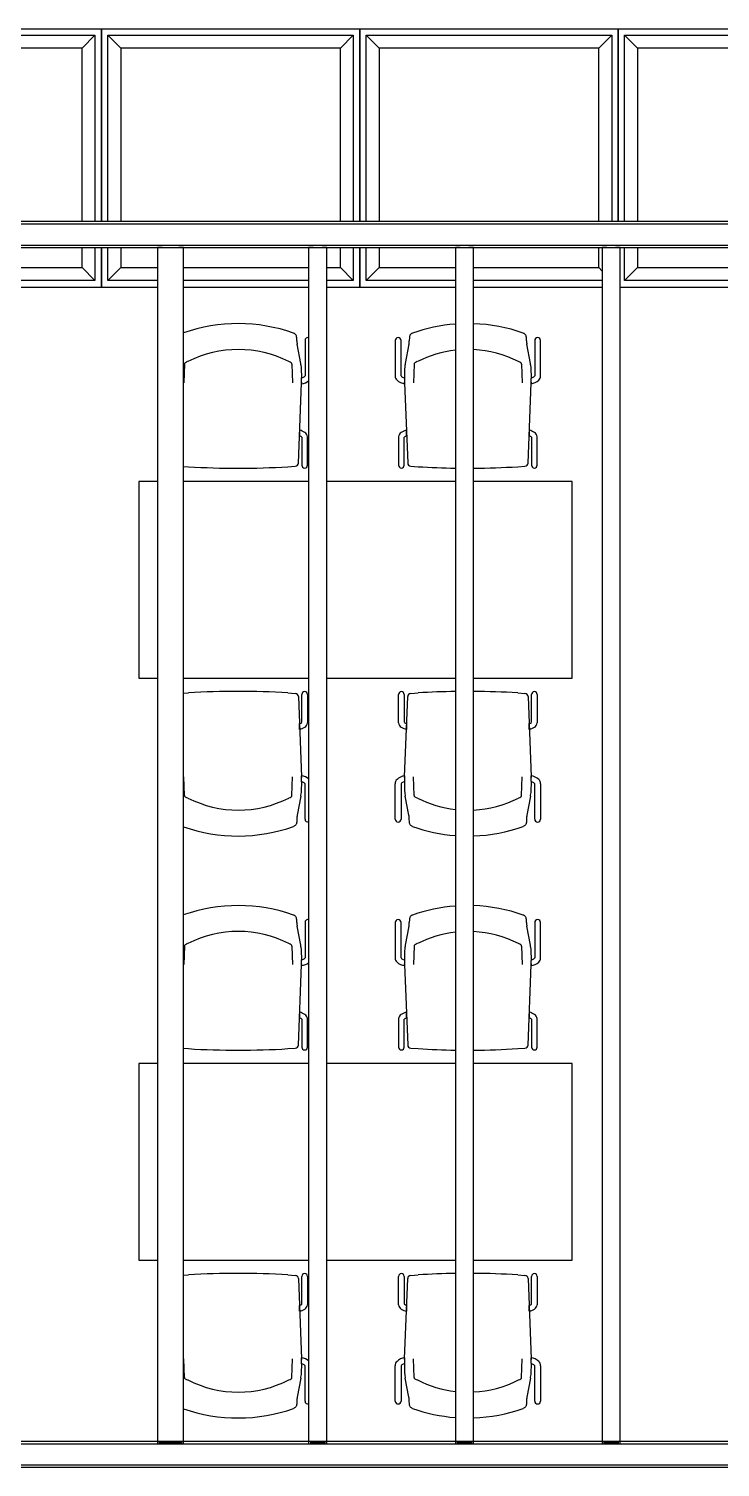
# Model space of a CAD drawing. Header units: inches. Extents: x -3 to 209, y -384 to 20.
# Drawn here: x 143.21 to 145.89, y -259.61 to -254.04 of the extents above; entities that cross this region are included whole.
import ezdxf

# ---------------------------------------------------------------- set-up
doc = ezdxf.new("R2010")
doc.units = ezdxf.units.IN
doc.header["$MEASUREMENT"] = 0
for name, color, linetype, lineweight in [('A-DETL', 253, 'Continuous', 9), ('I-FURN', 253, 'Continuous', 9), ('I-FURN-PNLS', 253, 'Continuous', 9), ('L-SITE', 253, 'Continuous', 9), ('S-BEAM', 253, 'Continuous', 13)]:
    doc.layers.add(name, color=color, linetype=linetype, lineweight=lineweight)
doc.layers.add('NFF-FURN', color=253, linetype='Continuous')

# ---------------------------------------------------------------- blocks, each defined once
blk = doc.blocks.new('20170303 - Modelo Est RT 16 Arpro CENTRAL_rvt-1-Borde De Placa SobreCubierta')
at = {"layer": 'S-BEAM', "linetype": 'ByBlock', "lineweight": -2}
for p, q in [((-12.4461, 16.6486), (-31.6409, 16.6486)), ((-31.6409, 16.6397), (-12.451, 16.6397)), ((-31.6409, 16.5575), (-12.451, 16.5575)), ((-31.6409, 16.5486), (-12.451, 16.5486)), ((-17.5837, 16.5479), (-17.5837, 11.9195)), ((-17.5659, 16.5488), (-17.5015, 16.5488)), ((-17.4837, 11.9195), (-17.4837, 16.5479)), ((-16.9989, 16.5479), (-16.9989, 11.9195)), ((-16.9811, 16.5488), (-16.9467, 16.5488)), ((-16.9289, 11.9195), (-16.9289, 16.5479)), ((-16.4309, 16.5479), (-16.4309, 11.9195)), ((-16.4131, 16.5488), (-16.3787, 16.5488)), ((-16.3609, 11.9195), (-16.3609, 16.5479)), ((-15.8629, 16.5479), (-15.8629, 11.9195)), ((-15.8451, 16.5488), (-15.8107, 16.5488)), ((-15.7929, 11.9195), (-15.7929, 16.5479)), ((-12.2478, 11.926), (-31.6445, 11.926)), ((-17.5015, 11.9203), (-17.5659, 11.9203)), ((-16.9467, 11.9203), (-16.9811, 11.9203)), ((-16.3787, 11.9203), (-16.4131, 11.9203)), ((-15.8107, 11.9203), (-15.8451, 11.9203)), ((-31.6445, 11.9171), (-12.2478, 11.9171)), ((-31.6445, 11.8349), (-12.4511, 11.8349)), ((-31.6445, 11.826), (-12.4511, 11.826))]:
    blk.add_line(p, q, dxfattribs=at)
for centre, start_param, end_param in [((-17.5659, 16.5479), 1.570796, 3.141593), ((-17.5015, 16.5479), 0, 1.570796), ((-16.9811, 16.5479), 1.570796, 3.141593), ((-16.9467, 16.5479), 0, 1.570796), ((-16.4131, 16.5479), 1.570796, 3.141593), ((-16.3787, 16.5479), 0, 1.570796), ((-15.8451, 16.5479), 1.570796, 3.141593), ((-15.8107, 16.5479), 0, 1.570796), ((-17.5659, 11.9195), 1.570796, 2.356194), ((-17.5015, 11.9195), 0.785398, 1.570796), ((-16.9811, 11.9195), 1.570796, 2.356194), ((-16.9467, 11.9195), 0.785398, 1.570796), ((-16.4131, 11.9195), 1.570796, 2.356194), ((-16.3787, 11.9195), 0.785398, 1.570796), ((-15.8451, 11.9195), 1.570796, 2.356194), ((-15.8107, 11.9195), 0.785398, 1.570796)]:
    blk.add_ellipse(centre, major_axis=(0.0178, 0), ratio=0.049795, start_param=start_param, end_param=end_param, dxfattribs=at)
blk = doc.blocks.new('Haworth_Planes-Collaborative_Table-Rectangular - 30_ x 66_-V18-Borde De Placa SobreCubierta')
at = {"layer": 'I-FURN-PNLS', "linetype": 'ByBlock', "lineweight": -2}
for p, q in [((-0.7659, 0.381), (-0.8382, 0.381)), ((-0.8382, 0.381), (-0.8382, -0.381)), ((-0.181, 0.381), (-0.6661, 0.381)), ((0.387, 0.381), (-0.1112, 0.381)), ((0.8382, 0.381), (0.4568, 0.381)), ((0.8382, -0.381), (0.8382, 0.381)), ((-0.8382, -0.381), (-0.7659, -0.381)), ((-0.666, -0.381), (-0.181, -0.381)), ((-0.1111, -0.381), (0.387, -0.381)), ((0.4569, -0.381), (0.8382, -0.381))]:
    blk.add_line(p, q, dxfattribs=at)
blk = doc.blocks.new('Haworth_Chair_Very-Perforated Side and Seminar - Arms-V19-Borde De Placa SobreCubierta')
at = {"layer": 'I-FURN', "linetype": 'ByBlock', "lineweight": -2}
for p, q in [((-0.2121, 0.2478), (-0.1928, 0.2491)), ((0.1928, 0.2491), (0.2211, 0.2472)), ((0.2329, 0.2351), (0.2452, -0.0762)), ((0.2464, 0.1353), (0.2464, 0.2432)), ((0.2684, 0.2432), (0.2684, 0.1329)), ((0.2379, 0.1081), (0.237, 0.1307)), ((-0.2082, -0.1476), (-0.2107, -0.0762)), ((0.2082, -0.1476), (0.2107, -0.0762)), ((0.2452, -0.0762), (0.2451, -0.0723)), ((0.2453, -0.0787), (0.2452, -0.0762)), ((0.2452, -0.0762), (0.2453, -0.0787)), ((0.2587, -0.2394), (0.2587, -0.1025)), ((0.2422, -0.1511), (0.2284, -0.2247)), ((0.2268, -0.2388), (0.2265, -0.2515))]:
    blk.add_line(p, q, dxfattribs=at)
for centre, radius, start, end in [((0, -2.8583), 3.1134, 86.4497, 93.5503), ((0.2202, 0.2346), 0.0127, 2.266, 85.9271), ((0.2574, 0.2432), 0.011, 0, 180), ((0.2293, 0.1585), 0.0289, 285.5905, 306.4095), ((0.2256, 0.1648), 0.058, 282.3066, 303.6934), ((0.2441, 0.137), 0.0247, 303.6934, 350.3066), ((0.2407, -0.1203), 0.0482, 47.9932, 84.7936), ((-0.378, -0.1033), 0.6238, 0.7316, 2.266), ((-0.378, -0.1033), 0.6238, 358.604, 2.266), ((0.2405, -0.1236), 0.0287, 59.8526, 79.4599), ((0.2497, -0.1077), 0.0104, 30.1474, 59.8526), ((-0.2011, -0.1472), 0.0071, 183.4353, 236.5647), ((-0.1799, -0.115), 0.0456, 236.5647, 249.3688), ((0.0006, 0.225), 0.4297, 242.9668, 297.0332), ((0.1799, -0.115), 0.0456, 290.6312, 303.4353), ((0.2011, -0.1472), 0.0071, 303.4353, 356.5647), ((0.0425, -0.1136), 0.2032, 349.3577, 351.9368), ((0.1104, -0.1192), 0.1352, 350.258, 0.2828), ((0, 0.3398), 0.6447, 250.7926, 289.4306), ((0.3182, -0.2416), 0.0914, 169.3577, 178.2769), ((0.27, -0.2394), 0.0113, 180, 284.6232)]:
    blk.add_arc(centre, radius, start, end, dxfattribs=at)
for points in [[(0.2259, -0.2554), (0.2255, -0.2569), (0.2245, -0.2596), (0.2219, -0.2632), (0.2185, -0.2662), (0.2159, -0.2676), (0.2145, -0.2681)], [(0.2265, -0.2515), (0.2264, -0.2521), (0.2263, -0.2534), (0.2261, -0.2548), (0.2259, -0.2554)]]:
    blk.add_open_spline(points, degree=3, dxfattribs=at)
blk = doc.blocks.new('Haworth_Chair_Very-Perforated Side and Seminar - Arms-V20-Borde De Placa SobreCubierta')
at = {"layer": 'I-FURN', "linetype": 'ByBlock', "lineweight": -2}
for p, q in [((-0.2684, 0.1329), (-0.2684, 0.2432)), ((-0.2464, 0.2432), (-0.2464, 0.1353)), ((-0.2452, -0.0762), (-0.2329, 0.2351)), ((-0.2211, 0.2472), (-0.1928, 0.2491)), ((0.1928, 0.2491), (0.2211, 0.2472)), ((0.2329, 0.2351), (0.2452, -0.0762)), ((0.2464, 0.1353), (0.2464, 0.2432)), ((0.2684, 0.2432), (0.2684, 0.1329)), ((-0.237, 0.1307), (-0.2379, 0.1081)), ((0.2379, 0.1081), (0.237, 0.1307)), ((-0.2813, -0.2394), (-0.2813, -0.1024)), ((-0.2587, -0.1025), (-0.2587, -0.2394)), ((-0.2452, -0.0762), (-0.2453, -0.0787)), ((-0.2453, -0.0787), (-0.2452, -0.0762)), ((-0.2451, -0.0723), (-0.2452, -0.0762)), ((-0.2082, -0.1476), (-0.2107, -0.0762)), ((0.2082, -0.1476), (0.2107, -0.0762)), ((0.2452, -0.0762), (0.2451, -0.0723)), ((0.2453, -0.0787), (0.2452, -0.0762)), ((0.2452, -0.0762), (0.2453, -0.0787)), ((0.2587, -0.2394), (0.2587, -0.1025)), ((0.2813, -0.1024), (0.2813, -0.2394)), ((-0.2284, -0.2247), (-0.2422, -0.1511)), ((0.2422, -0.1511), (0.2284, -0.2247)), ((-0.2265, -0.2515), (-0.2268, -0.2388)), ((0.2268, -0.2388), (0.2265, -0.2515))]:
    blk.add_line(p, q, dxfattribs=at)
for centre, radius, start, end in [((-0.2574, 0.2432), 0.011, 0, 180), ((-0.2202, 0.2346), 0.0127, 94.0729, 177.734), ((0, -2.8583), 3.1134, 90.8869, 93.5503), ((0, -2.8583), 3.1134, 86.4497, 89.5994), ((0.2202, 0.2346), 0.0127, 2.266, 85.9271), ((0.2574, 0.2432), 0.011, 0, 180), ((-0.2441, 0.137), 0.0247, 189.6934, 236.3066), ((-0.2256, 0.1648), 0.058, 236.3066, 257.6934), ((-0.2293, 0.1585), 0.0289, 233.5905, 254.4095), ((0.2293, 0.1585), 0.0289, 285.5905, 306.4095), ((0.2256, 0.1648), 0.058, 282.3066, 303.6934), ((0.2441, 0.137), 0.0247, 303.6934, 350.3066), ((-0.258, -0.1024), 0.0233, 134, 180), ((-0.2407, -0.1203), 0.0482, 95.2064, 134), ((-0.2497, -0.1077), 0.0104, 120.1474, 149.8526), ((-0.2405, -0.1236), 0.0287, 100.5401, 120.1474), ((0.378, -0.1033), 0.6238, 177.734, 179.2684), ((0.378, -0.1033), 0.6238, 177.734, 181.396), ((0.2407, -0.1203), 0.0482, 46, 84.7936), ((-0.378, -0.1033), 0.6238, 0.7316, 2.266), ((-0.378, -0.1033), 0.6238, 358.604, 2.266), ((0.2405, -0.1236), 0.0287, 59.8526, 79.4599), ((0.2497, -0.1077), 0.0104, 30.1474, 59.8526), ((0.258, -0.1024), 0.0233, 0, 46), ((-0.1104, -0.1192), 0.1352, 179.7172, 189.742), ((-0.0425, -0.1136), 0.2032, 188.0632, 190.6423), ((-0.2011, -0.1472), 0.0071, 183.4353, 236.5647), ((-0.1799, -0.115), 0.0456, 236.5647, 249.3688), ((0.0006, 0.225), 0.4297, 242.9668, 263.4614), ((0.0006, 0.225), 0.4297, 272.8265, 297.0332), ((0.1799, -0.115), 0.0456, 290.6312, 303.4353), ((0.2011, -0.1472), 0.0071, 303.4353, 356.5647), ((0.0425, -0.1136), 0.2032, 349.3577, 351.9368), ((0.1104, -0.1192), 0.1352, 350.258, 0.2828), ((-0.27, -0.2394), 0.0113, 180, 0), ((-0.3182, -0.2416), 0.0914, 1.7231, 10.6423), ((0, 0.3398), 0.6447, 250.5694, 265.7126), ((0, 0.3398), 0.6447, 271.9412, 289.4306), ((0.3182, -0.2416), 0.0914, 169.3577, 178.2769), ((0.27, -0.2394), 0.0113, 180, 0)]:
    blk.add_arc(centre, radius, start, end, dxfattribs=at)
for points in [[(-0.2259, -0.2554), (-0.2261, -0.2548), (-0.2263, -0.2534), (-0.2264, -0.2521), (-0.2265, -0.2515)], [(-0.2145, -0.2681), (-0.2159, -0.2676), (-0.2185, -0.2662), (-0.2219, -0.2632), (-0.2245, -0.2596), (-0.2255, -0.2569), (-0.2259, -0.2554)], [(0.2259, -0.2554), (0.2255, -0.2569), (0.2245, -0.2596), (0.2219, -0.2632), (0.2185, -0.2662), (0.2159, -0.2676), (0.2145, -0.2681)], [(0.2265, -0.2515), (0.2264, -0.2521), (0.2263, -0.2534), (0.2261, -0.2548), (0.2259, -0.2554)]]:
    blk.add_open_spline(points, degree=3, dxfattribs=at)
blk = doc.blocks.new('Haworth_Chair_Very-Perforated Side and Seminar - Arms-V21-Borde De Placa SobreCubierta')
at = {"layer": 'I-FURN', "linetype": 'ByBlock', "lineweight": -2}
for p, q in [((0.2268, 0.2388), (0.2265, 0.2515)), ((0.2422, 0.1511), (0.2284, 0.2247)), ((0.2587, 0.2394), (0.2587, 0.1025)), ((-0.2082, 0.1476), (-0.2107, 0.0762)), ((0.2082, 0.1476), (0.2107, 0.0762)), ((0.2329, -0.2351), (0.2452, 0.0762)), ((0.2452, 0.0762), (0.2451, 0.0723)), ((0.2453, 0.0787), (0.2452, 0.0762)), ((0.2452, 0.0762), (0.2453, 0.0787)), ((0.2379, -0.1081), (0.237, -0.1307)), ((0.2464, -0.1353), (0.2464, -0.2432)), ((0.2684, -0.2432), (0.2684, -0.1329)), ((-0.2122, -0.2478), (-0.1928, -0.2491)), ((0.1928, -0.2491), (0.2211, -0.2472))]:
    blk.add_line(p, q, dxfattribs=at)
for centre, radius, start, end in [((0, -0.3398), 0.6447, 70.5694, 109.2306), ((0.3182, 0.2416), 0.0914, 181.7231, 190.6423), ((0.27, 0.2394), 0.0113, 75.3768, 180), ((0.0006, -0.225), 0.4297, 62.9668, 117.0332), ((-0.2011, 0.1472), 0.0071, 123.4353, 176.5647), ((-0.1799, 0.115), 0.0456, 110.6312, 123.4353), ((0.1799, 0.115), 0.0456, 56.5647, 69.3688), ((0.2011, 0.1472), 0.0071, 3.4353, 56.5647), ((0.0425, 0.1136), 0.2032, 8.0632, 10.6423), ((0.1104, 0.1192), 0.1352, 359.7172, 9.742), ((-0.378, 0.1033), 0.6238, 357.734, 1.396), ((0.2407, 0.1203), 0.0482, 275.2064, 312.0068), ((-0.378, 0.1033), 0.6238, 357.734, 359.2684), ((0.2405, 0.1236), 0.0287, 280.5401, 300.1474), ((0.2497, 0.1077), 0.0104, 300.1474, 329.8526), ((0.2256, -0.1648), 0.058, 56.3066, 77.6934), ((0.2293, -0.1585), 0.0289, 53.5905, 74.4095), ((0.2441, -0.137), 0.0247, 9.6934, 56.3066), ((0, 2.8583), 3.1134, 266.4497, 273.5503), ((0.2202, -0.2346), 0.0127, 274.0729, 357.734), ((0.2574, -0.2432), 0.011, 180, 360)]:
    blk.add_arc(centre, radius, start, end, dxfattribs=at)
for points in [[(0.2259, 0.2554), (0.2255, 0.2569), (0.2245, 0.2596), (0.2219, 0.2632), (0.2185, 0.2662), (0.2159, 0.2676), (0.2145, 0.2681)], [(0.2265, 0.2515), (0.2264, 0.2521), (0.2263, 0.2534), (0.2261, 0.2548), (0.2259, 0.2554)]]:
    blk.add_open_spline(points, degree=3, dxfattribs=at)
blk = doc.blocks.new('Haworth_Chair_Very-Perforated Side and Seminar - Arms-V22-Borde De Placa SobreCubierta')
at = {"layer": 'I-FURN', "linetype": 'ByBlock', "lineweight": -2}
for p, q in [((-0.2813, 0.2394), (-0.2813, 0.1024)), ((-0.2587, 0.1025), (-0.2587, 0.2394)), ((-0.2284, 0.2247), (-0.2422, 0.1511)), ((-0.2265, 0.2515), (-0.2268, 0.2388)), ((0.2268, 0.2388), (0.2265, 0.2515)), ((0.2422, 0.1511), (0.2284, 0.2247)), ((0.2587, 0.2394), (0.2587, 0.1025)), ((0.2813, 0.1024), (0.2813, 0.2394)), ((-0.2082, 0.1476), (-0.2107, 0.0762)), ((0.2082, 0.1476), (0.2107, 0.0762)), ((-0.2452, 0.0762), (-0.2453, 0.0787)), ((-0.2453, 0.0787), (-0.2452, 0.0762)), ((-0.2451, 0.0723), (-0.2452, 0.0762)), ((-0.2452, 0.0762), (-0.2329, -0.2351)), ((0.2329, -0.2351), (0.2452, 0.0762)), ((0.2452, 0.0762), (0.2451, 0.0723)), ((0.2453, 0.0787), (0.2452, 0.0762)), ((0.2452, 0.0762), (0.2453, 0.0787)), ((-0.237, -0.1307), (-0.2379, -0.1081)), ((0.2379, -0.1081), (0.237, -0.1307)), ((-0.2684, -0.1329), (-0.2684, -0.2432)), ((-0.2464, -0.2432), (-0.2464, -0.1353)), ((0.2464, -0.1353), (0.2464, -0.2432)), ((0.2684, -0.2432), (0.2684, -0.1329)), ((-0.2211, -0.2472), (-0.1928, -0.2491)), ((0.1928, -0.2491), (0.2211, -0.2472))]:
    blk.add_line(p, q, dxfattribs=at)
for centre, radius, start, end in [((0, -0.3398), 0.6447, 94.2874, 109.4306), ((0, -0.3398), 0.6447, 70.5694, 88.0819), ((-0.27, 0.2394), 0.0113, 360, 180), ((-0.3182, 0.2416), 0.0914, 349.3577, 358.2769), ((0.3182, 0.2416), 0.0914, 181.7231, 190.6423), ((0.27, 0.2394), 0.0113, 360, 180), ((0.0006, -0.225), 0.4297, 96.5386, 117.0332), ((0.0006, -0.225), 0.4297, 62.9668, 87.2047), ((0.378, 0.1033), 0.6238, 178.604, 182.266), ((-0.1104, 0.1192), 0.1352, 170.258, 180.2828), ((-0.0425, 0.1136), 0.2032, 169.3577, 171.9368), ((-0.2011, 0.1472), 0.0071, 123.4353, 176.5647), ((-0.1799, 0.115), 0.0456, 110.6312, 123.4353), ((0.1799, 0.115), 0.0456, 56.5647, 69.3688), ((0.2011, 0.1472), 0.0071, 3.4353, 56.5647), ((0.0425, 0.1136), 0.2032, 8.0632, 10.6423), ((0.1104, 0.1192), 0.1352, 359.7172, 9.742), ((-0.378, 0.1033), 0.6238, 357.734, 1.396), ((-0.258, 0.1024), 0.0233, 180, 226), ((-0.2407, 0.1203), 0.0482, 226, 264.7936), ((-0.2497, 0.1077), 0.0104, 210.1474, 239.8526), ((-0.2405, 0.1236), 0.0287, 239.8526, 259.4599), ((0.378, 0.1033), 0.6238, 180.7316, 182.266), ((0.2407, 0.1203), 0.0482, 275.2064, 314), ((-0.378, 0.1033), 0.6238, 357.734, 359.2684), ((0.2405, 0.1236), 0.0287, 280.5401, 300.1474), ((0.2497, 0.1077), 0.0104, 300.1474, 329.8526), ((0.258, 0.1024), 0.0233, 314, 360), ((-0.2256, -0.1648), 0.058, 102.3066, 123.6934), ((0.2256, -0.1648), 0.058, 56.3066, 77.6934), ((-0.2441, -0.137), 0.0247, 123.6934, 170.3066), ((-0.2293, -0.1585), 0.0289, 105.5905, 126.4095), ((0.2293, -0.1585), 0.0289, 53.5905, 74.4095), ((0.2441, -0.137), 0.0247, 9.6934, 56.3066), ((-0.2574, -0.2432), 0.011, 180, 360), ((-0.2202, -0.2346), 0.0127, 182.266, 265.9271), ((0, 2.8583), 3.1134, 266.4497, 269.1131), ((0, 2.8583), 3.1134, 270.3985, 273.5503), ((0.2202, -0.2346), 0.0127, 274.0729, 357.734), ((0.2574, -0.2432), 0.011, 180, 360)]:
    blk.add_arc(centre, radius, start, end, dxfattribs=at)
for points in [[(-0.2259, 0.2554), (-0.2261, 0.2548), (-0.2263, 0.2534), (-0.2264, 0.2521), (-0.2265, 0.2515)], [(-0.2145, 0.2681), (-0.2159, 0.2676), (-0.2185, 0.2662), (-0.2219, 0.2632), (-0.2245, 0.2596), (-0.2255, 0.2569), (-0.2259, 0.2554)], [(0.2259, 0.2554), (0.2255, 0.2569), (0.2245, 0.2596), (0.2219, 0.2632), (0.2185, 0.2662), (0.2159, 0.2676), (0.2145, 0.2681)], [(0.2265, 0.2515), (0.2264, 0.2521), (0.2263, 0.2534), (0.2261, 0.2548), (0.2259, 0.2554)]]:
    blk.add_open_spline(points, degree=3, dxfattribs=at)
blk = doc.blocks.new('Haworth_Planes-Collaborative_Table-Rectangular - 30_ x 66_-V33-Borde De Placa SobreCubierta')
at = {"layer": 'I-FURN-PNLS', "linetype": 'ByBlock', "lineweight": -2}
for p, q in [((-0.7658, 0.381), (-0.8382, 0.381)), ((-0.8382, 0.381), (-0.8382, -0.381)), ((-0.1809, 0.381), (-0.6659, 0.381)), ((0.3871, 0.381), (-0.111, 0.381)), ((0.8382, 0.381), (0.457, 0.381)), ((0.8382, -0.381), (0.8382, 0.381)), ((-0.8382, -0.381), (-0.7657, -0.381)), ((-0.6659, -0.381), (-0.1808, -0.381)), ((-0.111, -0.381), (0.3872, -0.381)), ((0.457, -0.381), (0.8382, -0.381))]:
    blk.add_line(p, q, dxfattribs=at)
blk = doc.blocks.new('Haworth_Chair_Very-Perforated Side and Seminar - Arms-V34-Borde De Placa SobreCubierta')
at = {"layer": 'I-FURN', "linetype": 'ByBlock', "lineweight": -2}
for p, q in [((-0.212, 0.2478), (-0.1928, 0.2491)), ((0.1928, 0.2491), (0.2211, 0.2472)), ((0.2329, 0.2351), (0.2452, -0.0762)), ((0.2464, 0.1353), (0.2464, 0.2432)), ((0.2684, 0.2432), (0.2684, 0.1329)), ((0.2379, 0.1081), (0.237, 0.1307)), ((-0.2082, -0.1476), (-0.2107, -0.0762)), ((0.2082, -0.1476), (0.2107, -0.0762)), ((0.2452, -0.0762), (0.2451, -0.0723)), ((0.2453, -0.0787), (0.2452, -0.0762)), ((0.2452, -0.0762), (0.2453, -0.0787)), ((0.2587, -0.2394), (0.2587, -0.1025)), ((0.2422, -0.1511), (0.2284, -0.2247)), ((0.2268, -0.2388), (0.2265, -0.2515))]:
    blk.add_line(p, q, dxfattribs=at)
for centre, radius, start, end in [((0, -2.8583), 3.1134, 86.4497, 93.5503), ((0.2202, 0.2346), 0.0127, 2.266, 85.9271), ((0.2574, 0.2432), 0.011, 0, 180), ((0.2293, 0.1585), 0.0289, 285.5905, 306.4095), ((0.2256, 0.1648), 0.058, 282.3066, 303.6934), ((0.2441, 0.137), 0.0247, 303.6934, 350.3066), ((0.2407, -0.1203), 0.0482, 47.5879, 84.7936), ((-0.378, -0.1033), 0.6238, 0.7316, 2.266), ((-0.378, -0.1033), 0.6238, 358.604, 2.266), ((0.2405, -0.1236), 0.0287, 59.8526, 79.4599), ((0.2497, -0.1077), 0.0104, 30.1474, 59.8526), ((-0.2011, -0.1472), 0.0071, 183.4353, 236.5647), ((-0.1799, -0.115), 0.0456, 236.5647, 249.3688), ((0.0006, 0.225), 0.4297, 242.9668, 297.0332), ((0.1799, -0.115), 0.0456, 290.6312, 303.4353), ((0.2011, -0.1472), 0.0071, 303.4353, 356.5647), ((0.0425, -0.1136), 0.2032, 349.3577, 351.9368), ((0.1104, -0.1192), 0.1352, 350.258, 0.2828), ((0, 0.3398), 0.6447, 250.7942, 289.4306), ((0.3182, -0.2416), 0.0914, 169.3577, 178.2769), ((0.27, -0.2394), 0.0113, 180, 284.6232)]:
    blk.add_arc(centre, radius, start, end, dxfattribs=at)
for points in [[(0.2259, -0.2554), (0.2255, -0.2569), (0.2245, -0.2596), (0.2219, -0.2632), (0.2185, -0.2662), (0.2159, -0.2676), (0.2145, -0.2681)], [(0.2265, -0.2515), (0.2264, -0.2521), (0.2263, -0.2534), (0.2261, -0.2548), (0.2259, -0.2554)]]:
    blk.add_open_spline(points, degree=3, dxfattribs=at)
blk = doc.blocks.new('Haworth_Chair_Very-Perforated Side and Seminar - Arms-V35-Borde De Placa SobreCubierta')
at = {"layer": 'I-FURN', "linetype": 'ByBlock', "lineweight": -2}
for p, q in [((-0.2684, 0.1329), (-0.2684, 0.2432)), ((-0.2464, 0.2432), (-0.2464, 0.1353)), ((-0.2452, -0.0762), (-0.2329, 0.2351)), ((-0.2211, 0.2472), (-0.1928, 0.2491)), ((0.1928, 0.2491), (0.2211, 0.2472)), ((0.2329, 0.2351), (0.2452, -0.0762)), ((0.2464, 0.1353), (0.2464, 0.2432)), ((0.2684, 0.2432), (0.2684, 0.1329)), ((-0.237, 0.1307), (-0.2379, 0.1081)), ((0.2379, 0.1081), (0.237, 0.1307)), ((-0.2813, -0.2394), (-0.2813, -0.1024)), ((-0.2587, -0.1025), (-0.2587, -0.2394)), ((-0.2452, -0.0762), (-0.2453, -0.0787)), ((-0.2453, -0.0787), (-0.2452, -0.0762)), ((-0.2451, -0.0723), (-0.2452, -0.0762)), ((-0.2082, -0.1476), (-0.2107, -0.0762)), ((0.2082, -0.1476), (0.2107, -0.0762)), ((0.2452, -0.0762), (0.2451, -0.0723)), ((0.2453, -0.0787), (0.2452, -0.0762)), ((0.2452, -0.0762), (0.2453, -0.0787)), ((0.2587, -0.2394), (0.2587, -0.1025)), ((0.2813, -0.1024), (0.2813, -0.2394)), ((-0.2284, -0.2247), (-0.2422, -0.1511)), ((0.2422, -0.1511), (0.2284, -0.2247)), ((-0.2265, -0.2515), (-0.2268, -0.2388)), ((0.2268, -0.2388), (0.2265, -0.2515))]:
    blk.add_line(p, q, dxfattribs=at)
for centre, radius, start, end in [((-0.2574, 0.2432), 0.011, 0, 180), ((-0.2202, 0.2346), 0.0127, 94.0729, 177.734), ((0, -2.8583), 3.1134, 90.8827, 93.5503), ((0, -2.8583), 3.1134, 86.4497, 89.5979), ((0.2202, 0.2346), 0.0127, 2.266, 85.9271), ((0.2574, 0.2432), 0.011, 0, 180), ((-0.2441, 0.137), 0.0247, 189.6934, 236.3066), ((-0.2256, 0.1648), 0.058, 236.3066, 257.6934), ((-0.2293, 0.1585), 0.0289, 233.5905, 254.4095), ((0.2293, 0.1585), 0.0289, 285.5905, 306.4095), ((0.2256, 0.1648), 0.058, 282.3066, 303.6934), ((0.2441, 0.137), 0.0247, 303.6934, 350.3066), ((-0.258, -0.1024), 0.0233, 134, 180), ((-0.2407, -0.1203), 0.0482, 95.2064, 134), ((-0.2497, -0.1077), 0.0104, 120.1474, 149.8526), ((-0.2405, -0.1236), 0.0287, 100.5401, 120.1474), ((0.378, -0.1033), 0.6238, 177.734, 179.2684), ((0.378, -0.1033), 0.6238, 177.734, 181.396), ((0.2407, -0.1203), 0.0482, 46, 84.7936), ((-0.378, -0.1033), 0.6238, 0.7316, 2.266), ((-0.378, -0.1033), 0.6238, 358.604, 2.266), ((0.2405, -0.1236), 0.0287, 59.8526, 79.4599), ((0.2497, -0.1077), 0.0104, 30.1474, 59.8526), ((0.258, -0.1024), 0.0233, 0, 46), ((-0.1104, -0.1192), 0.1352, 179.7172, 189.742), ((-0.0425, -0.1136), 0.2032, 188.0632, 190.6423), ((-0.2011, -0.1472), 0.0071, 183.4353, 236.5647), ((-0.1799, -0.115), 0.0456, 236.5647, 249.3688), ((0.0006, 0.225), 0.4297, 242.9668, 263.5002), ((0.0006, 0.225), 0.4297, 272.83, 297.0332), ((0.1799, -0.115), 0.0456, 290.6312, 303.4353), ((0.2011, -0.1472), 0.0071, 303.4353, 356.5647), ((0.0425, -0.1136), 0.2032, 349.3577, 351.9368), ((0.1104, -0.1192), 0.1352, 350.258, 0.2828), ((-0.27, -0.2394), 0.0113, 180, 0), ((-0.3182, -0.2416), 0.0914, 1.7231, 10.6423), ((0, 0.3398), 0.6447, 250.5694, 265.7126), ((0, 0.3398), 0.6447, 271.9424, 289.4306), ((0.3182, -0.2416), 0.0914, 169.3577, 178.2769), ((0.27, -0.2394), 0.0113, 180, 0)]:
    blk.add_arc(centre, radius, start, end, dxfattribs=at)
for points in [[(-0.2259, -0.2554), (-0.2261, -0.2548), (-0.2263, -0.2534), (-0.2264, -0.2521), (-0.2265, -0.2515)], [(-0.2145, -0.2681), (-0.2159, -0.2676), (-0.2185, -0.2662), (-0.2219, -0.2632), (-0.2245, -0.2596), (-0.2255, -0.2569), (-0.2259, -0.2554)], [(0.2259, -0.2554), (0.2255, -0.2569), (0.2245, -0.2596), (0.2219, -0.2632), (0.2185, -0.2662), (0.2159, -0.2676), (0.2145, -0.2681)], [(0.2265, -0.2515), (0.2264, -0.2521), (0.2263, -0.2534), (0.2261, -0.2548), (0.2259, -0.2554)]]:
    blk.add_open_spline(points, degree=3, dxfattribs=at)
blk = doc.blocks.new('Haworth_Chair_Very-Perforated Side and Seminar - Arms-V36-Borde De Placa SobreCubierta')
at = {"layer": 'I-FURN', "linetype": 'ByBlock', "lineweight": -2}
for p, q in [((0.2268, 0.2388), (0.2265, 0.2515)), ((0.2422, 0.1511), (0.2284, 0.2247)), ((0.2587, 0.2394), (0.2587, 0.1025)), ((-0.2082, 0.1476), (-0.2107, 0.0762)), ((0.2082, 0.1476), (0.2107, 0.0762)), ((0.2329, -0.2351), (0.2452, 0.0762)), ((0.2452, 0.0762), (0.2451, 0.0723)), ((0.2453, 0.0787), (0.2452, 0.0762)), ((0.2452, 0.0762), (0.2453, 0.0787)), ((0.2379, -0.1081), (0.237, -0.1307)), ((0.2464, -0.1353), (0.2464, -0.2432)), ((0.2684, -0.2432), (0.2684, -0.1329)), ((-0.212, -0.2478), (-0.1928, -0.2491)), ((0.1928, -0.2491), (0.2211, -0.2472))]:
    blk.add_line(p, q, dxfattribs=at)
for centre, radius, start, end in [((0, -0.3398), 0.6447, 70.5694, 109.2058), ((0.3182, 0.2416), 0.0914, 181.7231, 190.6423), ((0.27, 0.2394), 0.0113, 75.1426, 180), ((0.0006, -0.225), 0.4297, 62.9668, 117.0332), ((-0.2011, 0.1472), 0.0071, 123.4353, 176.5647), ((-0.1799, 0.115), 0.0456, 110.6312, 123.4353), ((0.1799, 0.115), 0.0456, 56.5647, 69.3688), ((0.2011, 0.1472), 0.0071, 3.4353, 56.5647), ((0.0425, 0.1136), 0.2032, 8.0632, 10.6423), ((0.1104, 0.1192), 0.1352, 359.7172, 9.742), ((-0.378, 0.1033), 0.6238, 357.734, 1.396), ((0.2407, 0.1203), 0.0482, 275.2064, 312.1081), ((-0.378, 0.1033), 0.6238, 357.734, 359.2684), ((0.2405, 0.1236), 0.0287, 280.5401, 300.1474), ((0.2497, 0.1077), 0.0104, 300.1474, 329.8526), ((0.2256, -0.1648), 0.058, 56.3066, 77.6934), ((0.2293, -0.1585), 0.0289, 53.5905, 74.4095), ((0.2441, -0.137), 0.0247, 9.6934, 56.3066), ((0, 2.8583), 3.1134, 266.4497, 273.5503), ((0.2202, -0.2346), 0.0127, 274.0729, 357.734), ((0.2574, -0.2432), 0.011, 180, 360)]:
    blk.add_arc(centre, radius, start, end, dxfattribs=at)
for points in [[(0.2259, 0.2554), (0.2255, 0.2569), (0.2245, 0.2596), (0.2219, 0.2632), (0.2185, 0.2662), (0.2159, 0.2676), (0.2145, 0.2681)], [(0.2265, 0.2515), (0.2264, 0.2521), (0.2263, 0.2534), (0.2261, 0.2548), (0.2259, 0.2554)]]:
    blk.add_open_spline(points, degree=3, dxfattribs=at)
blk = doc.blocks.new('Haworth_Chair_Very-Perforated Side and Seminar - Arms-V37-Borde De Placa SobreCubierta')
at = {"layer": 'I-FURN', "linetype": 'ByBlock', "lineweight": -2}
for p, q in [((-0.2813, 0.2394), (-0.2813, 0.1024)), ((-0.2587, 0.1025), (-0.2587, 0.2394)), ((-0.2284, 0.2247), (-0.2422, 0.1511)), ((-0.2265, 0.2515), (-0.2268, 0.2388)), ((0.2268, 0.2388), (0.2265, 0.2515)), ((0.2422, 0.1511), (0.2284, 0.2247)), ((0.2587, 0.2394), (0.2587, 0.1025)), ((0.2813, 0.1024), (0.2813, 0.2394)), ((-0.2082, 0.1476), (-0.2107, 0.0762)), ((0.2082, 0.1476), (0.2107, 0.0762)), ((-0.2452, 0.0762), (-0.2453, 0.0787)), ((-0.2453, 0.0787), (-0.2452, 0.0762)), ((-0.2451, 0.0723), (-0.2452, 0.0762)), ((-0.2452, 0.0762), (-0.2329, -0.2351)), ((0.2329, -0.2351), (0.2452, 0.0762)), ((0.2452, 0.0762), (0.2451, 0.0723)), ((0.2453, 0.0787), (0.2452, 0.0762)), ((0.2452, 0.0762), (0.2453, 0.0787)), ((-0.237, -0.1307), (-0.2379, -0.1081)), ((0.2379, -0.1081), (0.237, -0.1307)), ((-0.2684, -0.1329), (-0.2684, -0.2432)), ((-0.2464, -0.2432), (-0.2464, -0.1353)), ((0.2464, -0.1353), (0.2464, -0.2432)), ((0.2684, -0.2432), (0.2684, -0.1329)), ((-0.2211, -0.2472), (-0.1928, -0.2491)), ((0.1928, -0.2491), (0.2211, -0.2472))]:
    blk.add_line(p, q, dxfattribs=at)
for centre, radius, start, end in [((0, -0.3398), 0.6447, 94.2839, 109.4306), ((0, -0.3398), 0.6447, 70.5694, 88.0576), ((-0.27, 0.2394), 0.0113, 360, 180), ((-0.3182, 0.2416), 0.0914, 349.3577, 358.2769), ((0.3182, 0.2416), 0.0914, 181.7231, 190.6423), ((0.27, 0.2394), 0.0113, 360, 180), ((0.0006, -0.225), 0.4297, 96.5315, 117.0332), ((0.0006, -0.225), 0.4297, 62.9668, 87.17), ((0.378, 0.1033), 0.6238, 178.604, 182.266), ((-0.1104, 0.1192), 0.1352, 170.258, 180.2828), ((-0.0425, 0.1136), 0.2032, 169.3577, 171.9368), ((-0.2011, 0.1472), 0.0071, 123.4353, 176.5647), ((-0.1799, 0.115), 0.0456, 110.6312, 123.4353), ((0.1799, 0.115), 0.0456, 56.5647, 69.3688), ((0.2011, 0.1472), 0.0071, 3.4353, 56.5647), ((0.0425, 0.1136), 0.2032, 8.0632, 10.6423), ((0.1104, 0.1192), 0.1352, 359.7172, 9.742), ((-0.378, 0.1033), 0.6238, 357.734, 1.396), ((-0.258, 0.1024), 0.0233, 180, 226), ((-0.2407, 0.1203), 0.0482, 226, 264.7936), ((-0.2497, 0.1077), 0.0104, 210.1474, 239.8526), ((-0.2405, 0.1236), 0.0287, 239.8526, 259.4599), ((0.378, 0.1033), 0.6238, 180.7316, 182.266), ((0.2407, 0.1203), 0.0482, 275.2064, 314), ((-0.378, 0.1033), 0.6238, 357.734, 359.2684), ((0.2405, 0.1236), 0.0287, 280.5401, 300.1474), ((0.2497, 0.1077), 0.0104, 300.1474, 329.8526), ((0.258, 0.1024), 0.0233, 314, 360), ((-0.2256, -0.1648), 0.058, 102.3066, 123.6934), ((0.2256, -0.1648), 0.058, 56.3066, 77.6934), ((-0.2441, -0.137), 0.0247, 123.6934, 170.3066), ((-0.2293, -0.1585), 0.0289, 105.5905, 126.4095), ((0.2293, -0.1585), 0.0289, 53.5905, 74.4095), ((0.2441, -0.137), 0.0247, 9.6934, 56.3066), ((-0.2574, -0.2432), 0.011, 180, 360), ((-0.2202, -0.2346), 0.0127, 182.266, 265.9271), ((0, 2.8583), 3.1134, 266.4497, 269.1152), ((0, 2.8583), 3.1134, 270.4021, 273.5503), ((0.2202, -0.2346), 0.0127, 274.0729, 357.734), ((0.2574, -0.2432), 0.011, 180, 360)]:
    blk.add_arc(centre, radius, start, end, dxfattribs=at)
for points in [[(-0.2259, 0.2554), (-0.2261, 0.2548), (-0.2263, 0.2534), (-0.2264, 0.2521), (-0.2265, 0.2515)], [(-0.2145, 0.2681), (-0.2159, 0.2676), (-0.2185, 0.2662), (-0.2219, 0.2632), (-0.2245, 0.2596), (-0.2255, 0.2569), (-0.2259, 0.2554)], [(0.2259, 0.2554), (0.2255, 0.2569), (0.2245, 0.2596), (0.2219, 0.2632), (0.2185, 0.2662), (0.2159, 0.2676), (0.2145, 0.2681)], [(0.2265, 0.2515), (0.2264, 0.2521), (0.2263, 0.2534), (0.2261, 0.2548), (0.2259, 0.2554)]]:
    blk.add_open_spline(points, degree=3, dxfattribs=at)
blk = doc.blocks.new('Drewza039s_Parametric_Planter_5378 - Drewza039s_Parametric_Planter_5378-V209-Borde De Placa SobreCubierta')
at = {"layer": 'L-SITE', "linetype": 'ByBlock', "lineweight": -2}
for p, q in [((-0.485, 0.4825), (-0.485, -0.2645)), ((-0.485, 0.4825), (-0.485, -0.2645)), ((-0.46, -0.2645), (-0.46, 0.4575)), ((-0.46, 0.4575), (0.49, 0.4575)), ((-0.41, 0.4075), (-0.46, 0.4575)), ((0.49, 0.4575), (0.44, 0.4075)), ((0.49, 0.4575), (0.49, -0.2645)), ((0.515, -0.2645), (0.515, 0.4825)), ((0.515, -0.2645), (0.515, 0.4825)), ((-0.41, 0.4075), (-0.41, -0.2645)), ((0.44, 0.4075), (-0.41, 0.4075)), ((0.44, -0.2645), (0.44, 0.4075)), ((-0.485, -0.3643), (-0.485, -0.5175)), ((-0.485, -0.3643), (-0.485, -0.5175)), ((-0.46, -0.4925), (-0.46, -0.3643)), ((-0.41, -0.3643), (-0.41, -0.4425)), ((0.44, -0.4425), (0.44, -0.3643)), ((0.49, -0.3643), (0.49, -0.4925)), ((0.515, -0.5175), (0.515, -0.3643)), ((0.515, -0.5175), (0.515, -0.3643)), ((-0.41, -0.4425), (-0.46, -0.4925)), ((-0.41, -0.4425), (0.0572, -0.4425)), ((0.1272, -0.4425), (0.44, -0.4425)), ((0.44, -0.4425), (0.49, -0.4925)), ((0.0572, -0.4925), (-0.46, -0.4925)), ((0.49, -0.4925), (0.1272, -0.4925)), ((-0.485, -0.5175), (0.0572, -0.5175)), ((-0.485, -0.5175), (0.0572, -0.5175)), ((0.1272, -0.5175), (0.515, -0.5175)), ((0.1272, -0.5175), (0.515, -0.5175))]:
    blk.add_line(p, q, dxfattribs=at)
blk = doc.blocks.new('Drewza039s_Parametric_Planter_5378 - Drewza039s_Parametric_Planter_5378-V210-Borde De Placa SobreCubierta')
at = {"layer": 'L-SITE', "linetype": 'ByBlock', "lineweight": -2}
for p, q in [((-0.485, 0.4825), (-0.485, -0.2645)), ((-0.485, 0.4825), (-0.485, -0.2645)), ((-0.46, -0.2645), (-0.46, 0.4575)), ((-0.46, 0.4575), (0.49, 0.4575)), ((-0.41, 0.4075), (-0.46, 0.4575)), ((0.49, 0.4575), (0.44, 0.4075)), ((0.49, 0.4575), (0.49, -0.2644)), ((0.515, -0.2644), (0.515, 0.4825)), ((0.515, -0.2644), (0.515, 0.4825)), ((-0.41, 0.4075), (-0.41, -0.2645)), ((0.44, 0.4075), (-0.41, 0.4075)), ((0.44, -0.2644), (0.44, 0.4075)), ((-0.485, -0.3643), (-0.485, -0.5175)), ((-0.485, -0.3643), (-0.485, -0.5175)), ((-0.46, -0.4925), (-0.46, -0.3643)), ((-0.41, -0.3643), (-0.41, -0.4425)), ((0.44, -0.4425), (0.44, -0.3643)), ((0.49, -0.3643), (0.49, -0.4925)), ((0.515, -0.5175), (0.515, -0.3643)), ((0.515, -0.5175), (0.515, -0.3643)), ((-0.41, -0.4425), (-0.46, -0.4925)), ((-0.41, -0.4425), (-0.2677, -0.4425)), ((-0.1677, -0.4425), (0.3172, -0.4425)), ((0.3872, -0.4425), (0.44, -0.4425)), ((0.44, -0.4425), (0.49, -0.4925)), ((-0.2677, -0.4925), (-0.46, -0.4925)), ((0.3172, -0.4925), (-0.1677, -0.4925)), ((0.49, -0.4925), (0.3872, -0.4925)), ((-0.485, -0.5175), (-0.2677, -0.5175)), ((-0.485, -0.5175), (-0.2677, -0.5175)), ((-0.1677, -0.5175), (0.3172, -0.5175)), ((-0.1677, -0.5175), (0.3172, -0.5175)), ((0.3872, -0.5175), (0.515, -0.5175)), ((0.3872, -0.5175), (0.515, -0.5175))]:
    blk.add_line(p, q, dxfattribs=at)
blk = doc.blocks.new('Drewza039s_Parametric_Planter_5378 - Drewza039s_Parametric_Planter_5378-V211-Borde De Placa SobreCubierta')
at = {"layer": 'L-SITE', "linetype": 'ByBlock', "lineweight": -2}
for p, q in [((-0.485, 0.4825), (-0.485, -0.2644)), ((-0.485, 0.4825), (-0.485, -0.2644)), ((-0.46, -0.2644), (-0.46, 0.4575)), ((-0.46, 0.4575), (0.49, 0.4575)), ((-0.41, 0.4075), (-0.46, 0.4575)), ((0.49, 0.4575), (0.44, 0.4075)), ((0.49, 0.4575), (0.49, -0.2644)), ((0.515, -0.2644), (0.515, 0.4825)), ((0.515, -0.2644), (0.515, 0.4825)), ((-0.41, 0.4075), (-0.41, -0.2644)), ((0.44, 0.4075), (-0.41, 0.4075)), ((0.44, -0.2644), (0.44, 0.4075)), ((-0.485, -0.3643), (-0.485, -0.5175)), ((-0.485, -0.3643), (-0.485, -0.5175)), ((-0.46, -0.4925), (-0.46, -0.3643)), ((-0.41, -0.3643), (-0.41, -0.4425)), ((0.44, -0.4425), (0.44, -0.3643)), ((-0.41, -0.4425), (-0.46, -0.4925)), ((-0.41, -0.4425), (-0.1148, -0.4425)), ((-0.0448, -0.4425), (0.44, -0.4425)), ((0.44, -0.4425), (0.4532, -0.4557)), ((-0.1148, -0.4925), (-0.46, -0.4925)), ((0.4532, -0.4925), (-0.0448, -0.4925)), ((-0.485, -0.5175), (-0.1148, -0.5175)), ((-0.485, -0.5175), (-0.1148, -0.5175)), ((-0.0448, -0.5175), (0.4532, -0.5175)), ((-0.0448, -0.5175), (0.4532, -0.5175))]:
    blk.add_line(p, q, dxfattribs=at)
blk = doc.blocks.new('Drewza039s_Parametric_Planter_5378 - Drewza039s_Parametric_Planter_5378-V212-Borde De Placa SobreCubierta')
at = {"layer": 'L-SITE', "linetype": 'ByBlock', "lineweight": -2}
for p, q in [((-0.485, 0.4825), (-0.485, -0.2644)), ((-0.485, 0.4825), (-0.485, -0.2644)), ((-0.46, -0.2644), (-0.46, 0.4575)), ((-0.46, 0.4575), (0.49, 0.4575)), ((-0.41, 0.4075), (-0.46, 0.4575)), ((0.49, 0.4575), (0.44, 0.4075)), ((0.49, 0.4575), (0.49, -0.2644)), ((0.515, -0.2644), (0.515, 0.4825)), ((0.515, -0.2644), (0.515, 0.4825)), ((-0.41, 0.4075), (-0.41, -0.2644)), ((0.44, 0.4075), (-0.41, 0.4075)), ((0.44, -0.2644), (0.44, 0.4075)), ((-0.46, -0.4925), (-0.46, -0.3643)), ((-0.41, -0.3643), (-0.41, -0.4425)), ((0.44, -0.4425), (0.44, -0.3643)), ((0.49, -0.3643), (0.49, -0.4925)), ((0.515, -0.5175), (0.515, -0.3643)), ((0.515, -0.5175), (0.515, -0.3643)), ((-0.41, -0.4425), (-0.46, -0.4925)), ((-0.41, -0.4425), (0.0212, -0.4425)), ((0.0912, -0.4425), (0.44, -0.4425)), ((0.44, -0.4425), (0.49, -0.4925)), ((0.0212, -0.4925), (-0.46, -0.4925)), ((0.49, -0.4925), (0.0912, -0.4925)), ((-0.4768, -0.5175), (0.0212, -0.5175)), ((-0.4768, -0.5175), (0.0212, -0.5175)), ((0.0912, -0.5175), (0.515, -0.5175)), ((0.0912, -0.5175), (0.515, -0.5175))]:
    blk.add_line(p, q, dxfattribs=at)
blk = doc.blocks.new('CB TEC 23-03-2017')
at = {"layer": 'A-DETL', "linetype": 'ByBlock', "lineweight": -2}
blk.add_line((221.1029, 5583.9708), (241.0029, 5583.9708), dxfattribs=at)
at = {"linetype": 'ByBlock', "lineweight": -2}
blk.add_blockref('20170303 - Modelo Est RT 16 Arpro CENTRAL_rvt-1-Borde De Placa SobreCubierta', (253.5039, 5566.5754), dxfattribs=at)
at = {"layer": 'I-FURN', "linetype": 'ByBlock', "lineweight": -2}
for name, p in [('Haworth_Chair_Very-Perforated Side and Seminar - Arms-V36-Borde De Placa SobreCubierta', (236.2322, 5582.5243)), ('Haworth_Chair_Very-Perforated Side and Seminar - Arms-V37-Borde De Placa SobreCubierta', (237.1212, 5582.5243)), ('Haworth_Chair_Very-Perforated Side and Seminar - Arms-V34-Borde De Placa SobreCubierta', (236.2322, 5581.1502)), ('Haworth_Chair_Very-Perforated Side and Seminar - Arms-V35-Borde De Placa SobreCubierta', (237.1212, 5581.1502)), ('Haworth_Chair_Very-Perforated Side and Seminar - Arms-V21-Borde De Placa SobreCubierta', (236.2322, 5580.2711)), ('Haworth_Chair_Very-Perforated Side and Seminar - Arms-V22-Borde De Placa SobreCubierta', (237.1212, 5580.2711)), ('Haworth_Chair_Very-Perforated Side and Seminar - Arms-V19-Borde De Placa SobreCubierta', (236.2322, 5578.897)), ('Haworth_Chair_Very-Perforated Side and Seminar - Arms-V20-Borde De Placa SobreCubierta', (237.1212, 5578.897))]:
    blk.add_blockref(name, p, dxfattribs=at)
at = {"layer": 'I-FURN-PNLS', "linetype": 'ByBlock', "lineweight": -2}
for name, p in [('Haworth_Planes-Collaborative_Table-Rectangular - 30_ x 66_-V33-Borde De Placa SobreCubierta', (236.6861, 5581.8373)), ('Haworth_Planes-Collaborative_Table-Rectangular - 30_ x 66_-V18-Borde De Placa SobreCubierta', (236.6861, 5579.5841))]:
    blk.add_blockref(name, p, dxfattribs=at)
at = {"layer": 'L-SITE', "linetype": 'ByBlock', "lineweight": -2}
for name, p in [('Drewza039s_Parametric_Planter_5378 - Drewza039s_Parametric_Planter_5378-V209-Borde De Placa SobreCubierta', (235.1879, 5583.4883)), ('Drewza039s_Parametric_Planter_5378 - Drewza039s_Parametric_Planter_5378-V210-Borde De Placa SobreCubierta', (236.1879, 5583.4883)), ('Drewza039s_Parametric_Planter_5378 - Drewza039s_Parametric_Planter_5378-V211-Borde De Placa SobreCubierta', (237.1879, 5583.4883)), ('Drewza039s_Parametric_Planter_5378 - Drewza039s_Parametric_Planter_5378-V212-Borde De Placa SobreCubierta', (238.1879, 5583.4883))]:
    blk.add_blockref(name, p, dxfattribs=at)

msp = doc.modelspace()

# ---------------------------------------------------------------- block references
at = {"layer": 'NFF-FURN'}
msp.add_blockref('CB TEC 23-03-2017', (-92.2093, -5838.0096), dxfattribs=at)

doc.saveas('drawing.dxf')
